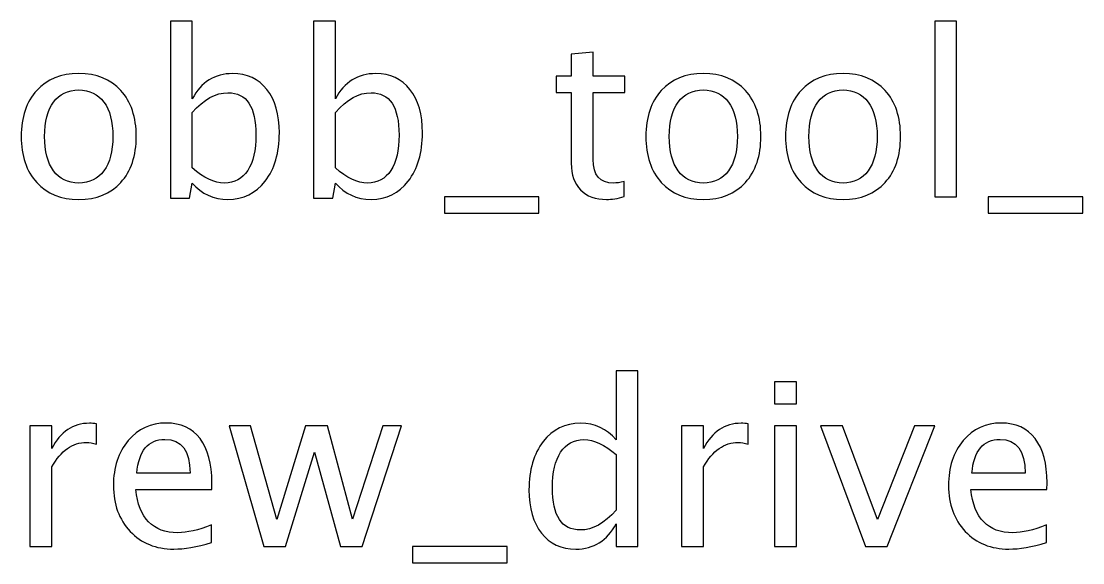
# Model space of a CAD drawing. Header units: centimetres. Extents: x -28.3 to 24.4, y -22.4 to 29.
# Drawn here: x -13.57 to -3.69, y 23.96 to 29 of the extents above; entities that cross this region are included whole.
import ezdxf

# ---------------------------------------------------------------- set-up
doc = ezdxf.new("R2010")
doc.units = ezdxf.units.CM
doc.header["$MEASUREMENT"] = 0
doc.layers.add('Layer 1', color=7, linetype='Continuous')

msp = doc.modelspace()

# ---------------------------------------------------------------- linework, layer by layer
at = {"layer": 'Layer 1'}
for points, knots in [([(-12.1823, 27.35374), (-12.1823, 27.35374), (-12.1823, 28.99839), (-12.1823, 28.99839), (-12.1823, 28.99839), (-12.1823, 28.99839), (-11.9791, 28.99839), (-11.9791, 28.99839), (-11.9791, 28.99839), (-11.9791, 28.99839), (-11.9791, 28.27626), (-11.9791, 28.27626), (-11.9791, 28.27626), (-11.89584, 28.43324), (-11.77061, 28.51156), (-11.60374, 28.51156), (-11.60374, 28.51156), (-11.46863, 28.51156), (-11.36244, 28.46252), (-11.28483, 28.3641), (-11.28483, 28.3641), (-11.20722, 28.26567), (-11.16841, 28.13126), (-11.16841, 27.96087), (-11.16841, 27.96087), (-11.16841, 27.77531), (-11.21251, 27.62538), (-11.30035, 27.51178), (-11.30035, 27.51178), (-11.3882, 27.39784), (-11.50391, 27.34104), (-11.64713, 27.34104), (-11.64713, 27.34104), (-11.78013, 27.34104), (-11.8909, 27.39184), (-11.9791, 27.49379), (-11.9791, 27.49379), (-11.9791, 27.49379), (-12.00379, 27.35374), (-12.00379, 27.35374), (-12.00379, 27.35374), (-12.00379, 27.35374), (-12.1823, 27.35374), (-12.1823, 27.35374)], [0, 0, 0, 0, 0.0833333, 0.0833333, 0.0833333, 0.0833333, 0.1666667, 0.1666667, 0.1666667, 0.1666667, 0.25, 0.25, 0.25, 0.25, 0.3333333, 0.3333333, 0.3333333, 0.3333333, 0.4166667, 0.4166667, 0.4166667, 0.4166667, 0.5, 0.5, 0.5, 0.5, 0.5833333, 0.5833333, 0.5833333, 0.5833333, 0.6666667, 0.6666667, 0.6666667, 0.6666667, 0.75, 0.75, 0.75, 0.75, 0.8333333, 0.8333333, 0.8333333, 0.8333333, 1, 1, 1, 1]), ([(-10.85021, 27.35374), (-10.85021, 27.35374), (-10.85021, 28.99839), (-10.85021, 28.99839), (-10.85021, 28.99839), (-10.85021, 28.99839), (-10.64701, 28.99839), (-10.64701, 28.99839), (-10.64701, 28.99839), (-10.64701, 28.99839), (-10.64701, 28.27626), (-10.64701, 28.27626), (-10.64701, 28.27626), (-10.56375, 28.43324), (-10.43852, 28.51156), (-10.27165, 28.51156), (-10.27165, 28.51156), (-10.13654, 28.51156), (-10.03035, 28.46252), (-9.95274, 28.3641), (-9.95274, 28.3641), (-9.87513, 28.26567), (-9.83632, 28.13126), (-9.83632, 27.96087), (-9.83632, 27.96087), (-9.83632, 27.77531), (-9.88042, 27.62538), (-9.96826, 27.51178), (-9.96826, 27.51178), (-10.05611, 27.39784), (-10.17182, 27.34104), (-10.31504, 27.34104), (-10.31504, 27.34104), (-10.44804, 27.34104), (-10.55881, 27.39184), (-10.64701, 27.49379), (-10.64701, 27.49379), (-10.64701, 27.49379), (-10.6717, 27.35374), (-10.6717, 27.35374), (-10.6717, 27.35374), (-10.6717, 27.35374), (-10.85021, 27.35374), (-10.85021, 27.35374)], [0, 0, 0, 0, 0.0833333, 0.0833333, 0.0833333, 0.0833333, 0.1666667, 0.1666667, 0.1666667, 0.1666667, 0.25, 0.25, 0.25, 0.25, 0.3333333, 0.3333333, 0.3333333, 0.3333333, 0.4166667, 0.4166667, 0.4166667, 0.4166667, 0.5, 0.5, 0.5, 0.5, 0.5833333, 0.5833333, 0.5833333, 0.5833333, 0.6666667, 0.6666667, 0.6666667, 0.6666667, 0.75, 0.75, 0.75, 0.75, 0.8333333, 0.8333333, 0.8333333, 0.8333333, 1, 1, 1, 1]), ([(-5.06747, 27.36644), (-5.06747, 27.36644), (-5.06747, 28.99839), (-5.06747, 28.99839), (-5.06747, 28.99839), (-5.06747, 28.99839), (-4.86427, 28.99839), (-4.86427, 28.99839), (-4.86427, 28.99839), (-4.86427, 28.99839), (-4.86427, 27.36644), (-4.86427, 27.36644), (-4.86427, 27.36644), (-4.86427, 27.36644), (-5.06747, 27.36644), (-5.06747, 27.36644)], [0, 0, 0, 0, 0.2, 0.2, 0.2, 0.2, 0.4, 0.4, 0.4, 0.4, 0.6, 0.6, 0.6, 0.6, 1, 1, 1, 1]), ([(-7.95813, 27.36679), (-8.02092, 27.34951), (-8.0756, 27.34104), (-8.12182, 27.34104), (-8.12182, 27.34104), (-8.22553, 27.34104), (-8.30632, 27.37067), (-8.36418, 27.42994), (-8.36418, 27.42994), (-8.42239, 27.48921), (-8.45131, 27.5714), (-8.45131, 27.67688), (-8.45131, 27.67688), (-8.45131, 27.67688), (-8.45131, 28.33587), (-8.45131, 28.33587), (-8.45131, 28.33587), (-8.45131, 28.33587), (-8.59172, 28.33587), (-8.59172, 28.33587), (-8.59172, 28.33587), (-8.59172, 28.33587), (-8.59172, 28.48828), (-8.59172, 28.48828), (-8.59172, 28.48828), (-8.59172, 28.48828), (-8.45131, 28.48828), (-8.45131, 28.48828), (-8.45131, 28.48828), (-8.45131, 28.48828), (-8.45131, 28.69112), (-8.45131, 28.69112), (-8.45131, 28.69112), (-8.45131, 28.69112), (-8.24811, 28.71053), (-8.24811, 28.71053), (-8.24811, 28.71053), (-8.24811, 28.71053), (-8.24811, 28.48828), (-8.24811, 28.48828), (-8.24811, 28.48828), (-8.24811, 28.48828), (-7.9539, 28.48828), (-7.9539, 28.48828), (-7.9539, 28.48828), (-7.9539, 28.48828), (-7.9539, 28.33587), (-7.9539, 28.33587), (-7.9539, 28.33587), (-7.9539, 28.33587), (-8.24811, 28.33587), (-8.24811, 28.33587), (-8.24811, 28.33587), (-8.24811, 28.33587), (-8.24811, 27.71357), (-8.24811, 27.71357), (-8.24811, 27.71357), (-8.24811, 27.56682), (-8.18426, 27.49344), (-8.05691, 27.49344), (-8.05691, 27.49344), (-8.02974, 27.49344), (-7.99693, 27.49803), (-7.95813, 27.50685), (-7.95813, 27.50685), (-7.95813, 27.50685), (-7.95813, 27.36679), (-7.95813, 27.36679)], [0, 0, 0, 0, 0.0555556, 0.0555556, 0.0555556, 0.0555556, 0.1111111, 0.1111111, 0.1111111, 0.1111111, 0.1666667, 0.1666667, 0.1666667, 0.1666667, 0.2222222, 0.2222222, 0.2222222, 0.2222222, 0.2777778, 0.2777778, 0.2777778, 0.2777778, 0.3333333, 0.3333333, 0.3333333, 0.3333333, 0.3888889, 0.3888889, 0.3888889, 0.3888889, 0.4444444, 0.4444444, 0.4444444, 0.4444444, 0.5, 0.5, 0.5, 0.5, 0.5555556, 0.5555556, 0.5555556, 0.5555556, 0.6111111, 0.6111111, 0.6111111, 0.6111111, 0.6666667, 0.6666667, 0.6666667, 0.6666667, 0.7222222, 0.7222222, 0.7222222, 0.7222222, 0.7777778, 0.7777778, 0.7777778, 0.7777778, 0.8333333, 0.8333333, 0.8333333, 0.8333333, 0.8888889, 0.8888889, 0.8888889, 0.8888889, 1, 1, 1, 1]), ([(-13.03602, 27.34104), (-13.20077, 27.34104), (-13.3313, 27.3936), (-13.42725, 27.49873), (-13.42725, 27.49873), (-13.52356, 27.60386), (-13.57154, 27.74674), (-13.57154, 27.927), (-13.57154, 27.927), (-13.57154, 28.10692), (-13.52356, 28.24944), (-13.42725, 28.35422), (-13.42725, 28.35422), (-13.3313, 28.45899), (-13.20077, 28.51156), (-13.03602, 28.51156), (-13.03602, 28.51156), (-12.87127, 28.51156), (-12.74075, 28.45899), (-12.64479, 28.35422), (-12.64479, 28.35422), (-12.54848, 28.24944), (-12.5005, 28.10692), (-12.5005, 27.927), (-12.5005, 27.927), (-12.5005, 27.74674), (-12.54848, 27.60386), (-12.64479, 27.49873), (-12.64479, 27.49873), (-12.74075, 27.3936), (-12.87127, 27.34104), (-13.03602, 27.34104)], [0, 0, 0, 0, 0.1111111, 0.1111111, 0.1111111, 0.1111111, 0.2222222, 0.2222222, 0.2222222, 0.2222222, 0.3333333, 0.3333333, 0.3333333, 0.3333333, 0.4444444, 0.4444444, 0.4444444, 0.4444444, 0.5555556, 0.5555556, 0.5555556, 0.5555556, 0.6666667, 0.6666667, 0.6666667, 0.6666667, 0.7777778, 0.7777778, 0.7777778, 0.7777778, 1, 1, 1, 1]), ([(-7.22153, 27.34104), (-7.38628, 27.34104), (-7.51681, 27.3936), (-7.61276, 27.49873), (-7.61276, 27.49873), (-7.70907, 27.60386), (-7.75705, 27.74674), (-7.75705, 27.927), (-7.75705, 27.927), (-7.75705, 28.10692), (-7.70907, 28.24944), (-7.61276, 28.35422), (-7.61276, 28.35422), (-7.51681, 28.45899), (-7.38628, 28.51156), (-7.22153, 28.51156), (-7.22153, 28.51156), (-7.05678, 28.51156), (-6.92626, 28.45899), (-6.8303, 28.35422), (-6.8303, 28.35422), (-6.73399, 28.24944), (-6.68601, 28.10692), (-6.68601, 27.927), (-6.68601, 27.927), (-6.68601, 27.74674), (-6.73399, 27.60386), (-6.8303, 27.49873), (-6.8303, 27.49873), (-6.92626, 27.3936), (-7.05678, 27.34104), (-7.22153, 27.34104)], [0, 0, 0, 0, 0.1111111, 0.1111111, 0.1111111, 0.1111111, 0.2222222, 0.2222222, 0.2222222, 0.2222222, 0.3333333, 0.3333333, 0.3333333, 0.3333333, 0.4444444, 0.4444444, 0.4444444, 0.4444444, 0.5555556, 0.5555556, 0.5555556, 0.5555556, 0.6666667, 0.6666667, 0.6666667, 0.6666667, 0.7777778, 0.7777778, 0.7777778, 0.7777778, 1, 1, 1, 1]), ([(-5.92119, 27.34104), (-6.08594, 27.34104), (-6.21647, 27.3936), (-6.31242, 27.49873), (-6.31242, 27.49873), (-6.40873, 27.60386), (-6.45671, 27.74674), (-6.45671, 27.927), (-6.45671, 27.927), (-6.45671, 28.10692), (-6.40873, 28.24944), (-6.31242, 28.35422), (-6.31242, 28.35422), (-6.21647, 28.45899), (-6.08594, 28.51156), (-5.92119, 28.51156), (-5.92119, 28.51156), (-5.75644, 28.51156), (-5.62592, 28.45899), (-5.52996, 28.35422), (-5.52996, 28.35422), (-5.43365, 28.24944), (-5.38567, 28.10692), (-5.38567, 27.927), (-5.38567, 27.927), (-5.38567, 27.74674), (-5.43365, 27.60386), (-5.52996, 27.49873), (-5.52996, 27.49873), (-5.62592, 27.3936), (-5.75644, 27.34104), (-5.92119, 27.34104)], [0, 0, 0, 0, 0.1111111, 0.1111111, 0.1111111, 0.1111111, 0.2222222, 0.2222222, 0.2222222, 0.2222222, 0.3333333, 0.3333333, 0.3333333, 0.3333333, 0.4444444, 0.4444444, 0.4444444, 0.4444444, 0.5555556, 0.5555556, 0.5555556, 0.5555556, 0.6666667, 0.6666667, 0.6666667, 0.6666667, 0.7777778, 0.7777778, 0.7777778, 0.7777778, 1, 1, 1, 1]), ([(-13.03638, 27.49344), (-12.93583, 27.49344), (-12.85752, 27.53119), (-12.80178, 27.60703), (-12.80178, 27.60703), (-12.74639, 27.68253), (-12.71852, 27.78942), (-12.71852, 27.927), (-12.71852, 27.927), (-12.71852, 28.06424), (-12.74639, 28.17077), (-12.80178, 28.24627), (-12.80178, 28.24627), (-12.85752, 28.32141), (-12.93583, 28.35916), (-13.03638, 28.35916), (-13.03638, 28.35916), (-13.13727, 28.35916), (-13.21559, 28.32141), (-13.27062, 28.24627), (-13.27062, 28.24627), (-13.32601, 28.17077), (-13.35352, 28.06424), (-13.35352, 27.927), (-13.35352, 27.927), (-13.35352, 27.78942), (-13.32601, 27.68253), (-13.27062, 27.60703), (-13.27062, 27.60703), (-13.21559, 27.53119), (-13.13727, 27.49344), (-13.03638, 27.49344)], [0, 0, 0, 0, 0.1111111, 0.1111111, 0.1111111, 0.1111111, 0.2222222, 0.2222222, 0.2222222, 0.2222222, 0.3333333, 0.3333333, 0.3333333, 0.3333333, 0.4444444, 0.4444444, 0.4444444, 0.4444444, 0.5555556, 0.5555556, 0.5555556, 0.5555556, 0.6666667, 0.6666667, 0.6666667, 0.6666667, 0.7777778, 0.7777778, 0.7777778, 0.7777778, 1, 1, 1, 1]), ([(-11.9791, 27.63385), (-11.87432, 27.54036), (-11.77449, 27.49344), (-11.67959, 27.49344), (-11.67959, 27.49344), (-11.5861, 27.49344), (-11.51378, 27.5326), (-11.46298, 27.61056), (-11.46298, 27.61056), (-11.41183, 27.68853), (-11.38643, 27.79824), (-11.38643, 27.94006), (-11.38643, 27.94006), (-11.38643, 28.20252), (-11.47322, 28.33376), (-11.64678, 28.33376), (-11.64678, 28.33376), (-11.76038, 28.33376), (-11.87115, 28.27237), (-11.9791, 28.14926), (-11.9791, 28.14926), (-11.9791, 28.14926), (-11.9791, 27.63385), (-11.9791, 27.63385)], [0, 0, 0, 0, 0.1428571, 0.1428571, 0.1428571, 0.1428571, 0.2857143, 0.2857143, 0.2857143, 0.2857143, 0.4285714, 0.4285714, 0.4285714, 0.4285714, 0.5714286, 0.5714286, 0.5714286, 0.5714286, 0.7142857, 0.7142857, 0.7142857, 0.7142857, 1, 1, 1, 1]), ([(-10.64701, 27.63385), (-10.54223, 27.54036), (-10.4424, 27.49344), (-10.3475, 27.49344), (-10.3475, 27.49344), (-10.25401, 27.49344), (-10.18169, 27.5326), (-10.13089, 27.61056), (-10.13089, 27.61056), (-10.07974, 27.68853), (-10.05434, 27.79824), (-10.05434, 27.94006), (-10.05434, 27.94006), (-10.05434, 28.20252), (-10.14113, 28.33376), (-10.31469, 28.33376), (-10.31469, 28.33376), (-10.42829, 28.33376), (-10.53906, 28.27237), (-10.64701, 28.14926), (-10.64701, 28.14926), (-10.64701, 28.14926), (-10.64701, 27.63385), (-10.64701, 27.63385)], [0, 0, 0, 0, 0.1428571, 0.1428571, 0.1428571, 0.1428571, 0.2857143, 0.2857143, 0.2857143, 0.2857143, 0.4285714, 0.4285714, 0.4285714, 0.4285714, 0.5714286, 0.5714286, 0.5714286, 0.5714286, 0.7142857, 0.7142857, 0.7142857, 0.7142857, 1, 1, 1, 1]), ([(-7.22189, 27.49344), (-7.12134, 27.49344), (-7.04303, 27.53119), (-6.98729, 27.60703), (-6.98729, 27.60703), (-6.9319, 27.68253), (-6.90403, 27.78942), (-6.90403, 27.927), (-6.90403, 27.927), (-6.90403, 28.06424), (-6.9319, 28.17077), (-6.98729, 28.24627), (-6.98729, 28.24627), (-7.04303, 28.32141), (-7.12134, 28.35916), (-7.22189, 28.35916), (-7.22189, 28.35916), (-7.32278, 28.35916), (-7.4011, 28.32141), (-7.45613, 28.24627), (-7.45613, 28.24627), (-7.51152, 28.17077), (-7.53903, 28.06424), (-7.53903, 27.927), (-7.53903, 27.927), (-7.53903, 27.78942), (-7.51152, 27.68253), (-7.45613, 27.60703), (-7.45613, 27.60703), (-7.4011, 27.53119), (-7.32278, 27.49344), (-7.22189, 27.49344)], [0, 0, 0, 0, 0.1111111, 0.1111111, 0.1111111, 0.1111111, 0.2222222, 0.2222222, 0.2222222, 0.2222222, 0.3333333, 0.3333333, 0.3333333, 0.3333333, 0.4444444, 0.4444444, 0.4444444, 0.4444444, 0.5555556, 0.5555556, 0.5555556, 0.5555556, 0.6666667, 0.6666667, 0.6666667, 0.6666667, 0.7777778, 0.7777778, 0.7777778, 0.7777778, 1, 1, 1, 1]), ([(-5.92155, 27.49344), (-5.821, 27.49344), (-5.74269, 27.53119), (-5.68695, 27.60703), (-5.68695, 27.60703), (-5.63156, 27.68253), (-5.60369, 27.78942), (-5.60369, 27.927), (-5.60369, 27.927), (-5.60369, 28.06424), (-5.63156, 28.17077), (-5.68695, 28.24627), (-5.68695, 28.24627), (-5.74269, 28.32141), (-5.821, 28.35916), (-5.92155, 28.35916), (-5.92155, 28.35916), (-6.02244, 28.35916), (-6.10076, 28.32141), (-6.15579, 28.24627), (-6.15579, 28.24627), (-6.21118, 28.17077), (-6.23869, 28.06424), (-6.23869, 27.927), (-6.23869, 27.927), (-6.23869, 27.78942), (-6.21118, 27.68253), (-6.15579, 27.60703), (-6.15579, 27.60703), (-6.10076, 27.53119), (-6.02244, 27.49344), (-5.92155, 27.49344)], [0, 0, 0, 0, 0.1111111, 0.1111111, 0.1111111, 0.1111111, 0.2222222, 0.2222222, 0.2222222, 0.2222222, 0.3333333, 0.3333333, 0.3333333, 0.3333333, 0.4444444, 0.4444444, 0.4444444, 0.4444444, 0.5555556, 0.5555556, 0.5555556, 0.5555556, 0.6666667, 0.6666667, 0.6666667, 0.6666667, 0.7777778, 0.7777778, 0.7777778, 0.7777778, 1, 1, 1, 1]), ([(-9.63242, 27.21404), (-9.63242, 27.21404), (-9.63242, 27.36644), (-9.63242, 27.36644), (-9.63242, 27.36644), (-9.63242, 27.36644), (-8.75189, 27.36644), (-8.75189, 27.36644), (-8.75189, 27.36644), (-8.75189, 27.36644), (-8.75189, 27.21404), (-8.75189, 27.21404), (-8.75189, 27.21404), (-8.75189, 27.21404), (-9.63242, 27.21404), (-9.63242, 27.21404)], [0, 0, 0, 0, 0.2, 0.2, 0.2, 0.2, 0.4, 0.4, 0.4, 0.4, 0.6, 0.6, 0.6, 0.6, 1, 1, 1, 1]), ([(-4.57005, 27.21404), (-4.57005, 27.21404), (-4.57005, 27.36644), (-4.57005, 27.36644), (-4.57005, 27.36644), (-4.57005, 27.36644), (-3.68952, 27.36644), (-3.68952, 27.36644), (-3.68952, 27.36644), (-3.68952, 27.36644), (-3.68952, 27.21404), (-3.68952, 27.21404), (-3.68952, 27.21404), (-3.68952, 27.21404), (-4.57005, 27.21404), (-4.57005, 27.21404)], [0, 0, 0, 0, 0.2, 0.2, 0.2, 0.2, 0.4, 0.4, 0.4, 0.4, 0.6, 0.6, 0.6, 0.6, 1, 1, 1, 1]), ([(-8.03416, 24.11383), (-8.03416, 24.11383), (-8.03416, 24.32444), (-8.03416, 24.32444), (-8.03416, 24.32444), (-8.11706, 24.1671), (-8.24194, 24.08843), (-8.40881, 24.08843), (-8.40881, 24.08843), (-8.54427, 24.08843), (-8.65081, 24.13747), (-8.72842, 24.23589), (-8.72842, 24.23589), (-8.80603, 24.33432), (-8.84484, 24.46873), (-8.84484, 24.63912), (-8.84484, 24.63912), (-8.84484, 24.82538), (-8.80074, 24.97531), (-8.7129, 25.08891), (-8.7129, 25.08891), (-8.62471, 25.20215), (-8.50899, 25.25895), (-8.36541, 25.25895), (-8.36541, 25.25895), (-8.23242, 25.25895), (-8.12164, 25.20815), (-8.03416, 25.1062), (-8.03416, 25.1062), (-8.03416, 25.1062), (-8.03416, 25.74578), (-8.03416, 25.74578), (-8.03416, 25.74578), (-8.03416, 25.74578), (-7.83095, 25.74578), (-7.83095, 25.74578), (-7.83095, 25.74578), (-7.83095, 25.74578), (-7.83095, 24.11383), (-7.83095, 24.11383), (-7.83095, 24.11383), (-7.83095, 24.11383), (-8.03416, 24.11383), (-8.03416, 24.11383)], [0, 0, 0, 0, 0.0833333, 0.0833333, 0.0833333, 0.0833333, 0.1666667, 0.1666667, 0.1666667, 0.1666667, 0.25, 0.25, 0.25, 0.25, 0.3333333, 0.3333333, 0.3333333, 0.3333333, 0.4166667, 0.4166667, 0.4166667, 0.4166667, 0.5, 0.5, 0.5, 0.5, 0.5833333, 0.5833333, 0.5833333, 0.5833333, 0.6666667, 0.6666667, 0.6666667, 0.6666667, 0.75, 0.75, 0.75, 0.75, 0.8333333, 0.8333333, 0.8333333, 0.8333333, 1, 1, 1, 1]), ([(-6.55778, 25.44098), (-6.55778, 25.44098), (-6.55778, 25.64418), (-6.55778, 25.64418), (-6.55778, 25.64418), (-6.55778, 25.64418), (-6.35458, 25.64418), (-6.35458, 25.64418), (-6.35458, 25.64418), (-6.35458, 25.64418), (-6.35458, 25.44098), (-6.35458, 25.44098), (-6.35458, 25.44098), (-6.35458, 25.44098), (-6.55778, 25.44098), (-6.55778, 25.44098)], [0, 0, 0, 0, 0.2, 0.2, 0.2, 0.2, 0.4, 0.4, 0.4, 0.4, 0.6, 0.6, 0.6, 0.6, 1, 1, 1, 1]), ([(-13.49058, 24.11383), (-13.49058, 24.11383), (-13.49058, 25.23567), (-13.49058, 25.23567), (-13.49058, 25.23567), (-13.49058, 25.23567), (-13.28738, 25.23567), (-13.28738, 25.23567), (-13.28738, 25.23567), (-13.28738, 25.23567), (-13.28738, 25.02365), (-13.28738, 25.02365), (-13.28738, 25.02365), (-13.20659, 25.18063), (-13.08947, 25.25895), (-12.93566, 25.25895), (-12.93566, 25.25895), (-12.91485, 25.25895), (-12.89297, 25.25718), (-12.8704, 25.25366), (-12.8704, 25.25366), (-12.8704, 25.25366), (-12.8704, 25.06351), (-12.8704, 25.06351), (-12.8704, 25.06351), (-12.90567, 25.07515), (-12.93672, 25.08115), (-12.96353, 25.08115), (-12.96353, 25.08115), (-13.09265, 25.08115), (-13.2006, 25.00495), (-13.28738, 24.8522), (-13.28738, 24.8522), (-13.28738, 24.8522), (-13.28738, 24.11383), (-13.28738, 24.11383), (-13.28738, 24.11383), (-13.28738, 24.11383), (-13.49058, 24.11383), (-13.49058, 24.11383)], [0, 0, 0, 0, 0.0909091, 0.0909091, 0.0909091, 0.0909091, 0.1818182, 0.1818182, 0.1818182, 0.1818182, 0.2727273, 0.2727273, 0.2727273, 0.2727273, 0.3636364, 0.3636364, 0.3636364, 0.3636364, 0.4545455, 0.4545455, 0.4545455, 0.4545455, 0.5454545, 0.5454545, 0.5454545, 0.5454545, 0.6363636, 0.6363636, 0.6363636, 0.6363636, 0.7272727, 0.7272727, 0.7272727, 0.7272727, 0.8181818, 0.8181818, 0.8181818, 0.8181818, 1, 1, 1, 1]), ([(-11.80113, 24.14981), (-11.93765, 24.10889), (-12.05442, 24.08843), (-12.15179, 24.08843), (-12.15179, 24.08843), (-12.31795, 24.08843), (-12.45306, 24.14346), (-12.55713, 24.25318), (-12.55713, 24.25318), (-12.6612, 24.36289), (-12.71341, 24.50506), (-12.71341, 24.68004), (-12.71341, 24.68004), (-12.71341, 24.84973), (-12.66755, 24.98907), (-12.57547, 25.09808), (-12.57547, 25.09808), (-12.4834, 25.20674), (-12.36557, 25.26107), (-12.22199, 25.26107), (-12.22199, 25.26107), (-12.08617, 25.26107), (-11.98104, 25.21273), (-11.90696, 25.11607), (-11.90696, 25.11607), (-11.83288, 25.01941), (-11.79583, 24.88253), (-11.79583, 24.70509), (-11.79583, 24.70509), (-11.79583, 24.70509), (-11.79689, 24.643), (-11.79689, 24.643), (-11.79689, 24.643), (-11.79689, 24.643), (-12.50598, 24.643), (-12.50598, 24.643), (-12.50598, 24.643), (-12.47634, 24.37489), (-12.34546, 24.24083), (-12.11369, 24.24083), (-12.11369, 24.24083), (-12.02867, 24.24083), (-11.9246, 24.26482), (-11.80113, 24.3128), (-11.80113, 24.3128), (-11.80113, 24.3128), (-11.80113, 24.14981), (-11.80113, 24.14981)], [0, 0, 0, 0, 0.0769231, 0.0769231, 0.0769231, 0.0769231, 0.1538462, 0.1538462, 0.1538462, 0.1538462, 0.2307692, 0.2307692, 0.2307692, 0.2307692, 0.3076923, 0.3076923, 0.3076923, 0.3076923, 0.3846154, 0.3846154, 0.3846154, 0.3846154, 0.4615385, 0.4615385, 0.4615385, 0.4615385, 0.5384615, 0.5384615, 0.5384615, 0.5384615, 0.6153846, 0.6153846, 0.6153846, 0.6153846, 0.6923077, 0.6923077, 0.6923077, 0.6923077, 0.7692308, 0.7692308, 0.7692308, 0.7692308, 0.8461538, 0.8461538, 0.8461538, 0.8461538, 1, 1, 1, 1]), ([(-11.31394, 24.11383), (-11.31394, 24.11383), (-11.63567, 25.23567), (-11.63567, 25.23567), (-11.63567, 25.23567), (-11.63567, 25.23567), (-11.43741, 25.23567), (-11.43741, 25.23567), (-11.43741, 25.23567), (-11.43741, 25.23567), (-11.19082, 24.36466), (-11.19082, 24.36466), (-11.19082, 24.36466), (-11.19082, 24.36466), (-10.92482, 25.23567), (-10.92482, 25.23567), (-10.92482, 25.23567), (-10.92482, 25.23567), (-10.72162, 25.23567), (-10.72162, 25.23567), (-10.72162, 25.23567), (-10.72162, 25.23567), (-10.48773, 24.36607), (-10.48773, 24.36607), (-10.48773, 24.36607), (-10.48773, 24.36607), (-10.2048, 25.23567), (-10.2048, 25.23567), (-10.2048, 25.23567), (-10.2048, 25.23567), (-10.03123, 25.23567), (-10.03123, 25.23567), (-10.03123, 25.23567), (-10.03123, 25.23567), (-10.39742, 24.11383), (-10.39742, 24.11383), (-10.39742, 24.11383), (-10.39742, 24.11383), (-10.60062, 24.11383), (-10.60062, 24.11383), (-10.60062, 24.11383), (-10.60062, 24.11383), (-10.84121, 24.98872), (-10.84121, 24.98872), (-10.84121, 24.98872), (-10.84121, 24.98872), (-11.11074, 24.11383), (-11.11074, 24.11383), (-11.11074, 24.11383), (-11.11074, 24.11383), (-11.31394, 24.11383), (-11.31394, 24.11383)], [0, 0, 0, 0, 0.0714286, 0.0714286, 0.0714286, 0.0714286, 0.1428571, 0.1428571, 0.1428571, 0.1428571, 0.2142857, 0.2142857, 0.2142857, 0.2142857, 0.2857143, 0.2857143, 0.2857143, 0.2857143, 0.3571429, 0.3571429, 0.3571429, 0.3571429, 0.4285714, 0.4285714, 0.4285714, 0.4285714, 0.5, 0.5, 0.5, 0.5, 0.5714286, 0.5714286, 0.5714286, 0.5714286, 0.6428571, 0.6428571, 0.6428571, 0.6428571, 0.7142857, 0.7142857, 0.7142857, 0.7142857, 0.7857143, 0.7857143, 0.7857143, 0.7857143, 0.8571429, 0.8571429, 0.8571429, 0.8571429, 1, 1, 1, 1]), ([(-7.42385, 24.11383), (-7.42385, 24.11383), (-7.42385, 25.23567), (-7.42385, 25.23567), (-7.42385, 25.23567), (-7.42385, 25.23567), (-7.22065, 25.23567), (-7.22065, 25.23567), (-7.22065, 25.23567), (-7.22065, 25.23567), (-7.22065, 25.02365), (-7.22065, 25.02365), (-7.22065, 25.02365), (-7.13986, 25.18063), (-7.02274, 25.25895), (-6.86893, 25.25895), (-6.86893, 25.25895), (-6.84812, 25.25895), (-6.82624, 25.25718), (-6.80367, 25.25366), (-6.80367, 25.25366), (-6.80367, 25.25366), (-6.80367, 25.06351), (-6.80367, 25.06351), (-6.80367, 25.06351), (-6.83894, 25.07515), (-6.86999, 25.08115), (-6.8968, 25.08115), (-6.8968, 25.08115), (-7.02592, 25.08115), (-7.13387, 25.00495), (-7.22065, 24.8522), (-7.22065, 24.8522), (-7.22065, 24.8522), (-7.22065, 24.11383), (-7.22065, 24.11383), (-7.22065, 24.11383), (-7.22065, 24.11383), (-7.42385, 24.11383), (-7.42385, 24.11383)], [0, 0, 0, 0, 0.0909091, 0.0909091, 0.0909091, 0.0909091, 0.1818182, 0.1818182, 0.1818182, 0.1818182, 0.2727273, 0.2727273, 0.2727273, 0.2727273, 0.3636364, 0.3636364, 0.3636364, 0.3636364, 0.4545455, 0.4545455, 0.4545455, 0.4545455, 0.5454545, 0.5454545, 0.5454545, 0.5454545, 0.6363636, 0.6363636, 0.6363636, 0.6363636, 0.7272727, 0.7272727, 0.7272727, 0.7272727, 0.8181818, 0.8181818, 0.8181818, 0.8181818, 1, 1, 1, 1]), ([(-6.55778, 24.11383), (-6.55778, 24.11383), (-6.55778, 25.23567), (-6.55778, 25.23567), (-6.55778, 25.23567), (-6.55778, 25.23567), (-6.35458, 25.23567), (-6.35458, 25.23567), (-6.35458, 25.23567), (-6.35458, 25.23567), (-6.35458, 24.11383), (-6.35458, 24.11383), (-6.35458, 24.11383), (-6.35458, 24.11383), (-6.55778, 24.11383), (-6.55778, 24.11383)], [0, 0, 0, 0, 0.2, 0.2, 0.2, 0.2, 0.4, 0.4, 0.4, 0.4, 0.6, 0.6, 0.6, 0.6, 1, 1, 1, 1]), ([(-5.71252, 24.11383), (-5.71252, 24.11383), (-6.13021, 25.23567), (-6.13021, 25.23567), (-6.13021, 25.23567), (-6.13021, 25.23567), (-5.92701, 25.23567), (-5.92701, 25.23567), (-5.92701, 25.23567), (-5.92701, 25.23567), (-5.6014, 24.36395), (-5.6014, 24.36395), (-5.6014, 24.36395), (-5.6014, 24.36395), (-5.25673, 25.23567), (-5.25673, 25.23567), (-5.25673, 25.23567), (-5.25673, 25.23567), (-5.06552, 25.23567), (-5.06552, 25.23567), (-5.06552, 25.23567), (-5.06552, 25.23567), (-5.50897, 24.11383), (-5.50897, 24.11383), (-5.50897, 24.11383), (-5.50897, 24.11383), (-5.71252, 24.11383), (-5.71252, 24.11383)], [0, 0, 0, 0, 0.125, 0.125, 0.125, 0.125, 0.25, 0.25, 0.25, 0.25, 0.375, 0.375, 0.375, 0.375, 0.5, 0.5, 0.5, 0.5, 0.625, 0.625, 0.625, 0.625, 0.75, 0.75, 0.75, 0.75, 1, 1, 1, 1]), ([(-4.0273, 24.14981), (-4.16382, 24.10889), (-4.28059, 24.08843), (-4.37796, 24.08843), (-4.37796, 24.08843), (-4.54412, 24.08843), (-4.67923, 24.14346), (-4.7833, 24.25318), (-4.7833, 24.25318), (-4.88737, 24.36289), (-4.93958, 24.50506), (-4.93958, 24.68004), (-4.93958, 24.68004), (-4.93958, 24.84973), (-4.89372, 24.98907), (-4.80164, 25.09808), (-4.80164, 25.09808), (-4.70957, 25.20674), (-4.59174, 25.26107), (-4.44816, 25.26107), (-4.44816, 25.26107), (-4.31234, 25.26107), (-4.20721, 25.21273), (-4.13313, 25.11607), (-4.13313, 25.11607), (-4.05905, 25.01941), (-4.022, 24.88253), (-4.022, 24.70509), (-4.022, 24.70509), (-4.022, 24.70509), (-4.02306, 24.643), (-4.02306, 24.643), (-4.02306, 24.643), (-4.02306, 24.643), (-4.73215, 24.643), (-4.73215, 24.643), (-4.73215, 24.643), (-4.70251, 24.37489), (-4.57163, 24.24083), (-4.33986, 24.24083), (-4.33986, 24.24083), (-4.25484, 24.24083), (-4.15077, 24.26482), (-4.0273, 24.3128), (-4.0273, 24.3128), (-4.0273, 24.3128), (-4.0273, 24.14981), (-4.0273, 24.14981)], [0, 0, 0, 0, 0.0769231, 0.0769231, 0.0769231, 0.0769231, 0.1538462, 0.1538462, 0.1538462, 0.1538462, 0.2307692, 0.2307692, 0.2307692, 0.2307692, 0.3076923, 0.3076923, 0.3076923, 0.3076923, 0.3846154, 0.3846154, 0.3846154, 0.3846154, 0.4615385, 0.4615385, 0.4615385, 0.4615385, 0.5384615, 0.5384615, 0.5384615, 0.5384615, 0.6153846, 0.6153846, 0.6153846, 0.6153846, 0.6923077, 0.6923077, 0.6923077, 0.6923077, 0.7692308, 0.7692308, 0.7692308, 0.7692308, 0.8461538, 0.8461538, 0.8461538, 0.8461538, 1, 1, 1, 1]), ([(-12.49539, 24.7954), (-12.49539, 24.7954), (-12.00009, 24.7954), (-12.00009, 24.7954), (-12.00009, 24.7954), (-12.00009, 25.00424), (-12.07806, 25.10866), (-12.23363, 25.10866), (-12.23363, 25.10866), (-12.39026, 25.10866), (-12.4774, 25.00424), (-12.49539, 24.7954)], [0, 0, 0, 0, 0.25, 0.25, 0.25, 0.25, 0.5, 0.5, 0.5, 0.5, 1, 1, 1, 1]), ([(-8.03416, 24.9672), (-8.13964, 25.05998), (-8.23947, 25.10655), (-8.33402, 25.10655), (-8.33402, 25.10655), (-8.42715, 25.10655), (-8.49912, 25.06774), (-8.55027, 24.98978), (-8.55027, 24.98978), (-8.60142, 24.91217), (-8.62682, 24.8021), (-8.62682, 24.65958), (-8.62682, 24.65958), (-8.62682, 24.39746), (-8.54004, 24.26623), (-8.36612, 24.26623), (-8.36612, 24.26623), (-8.25323, 24.26623), (-8.14246, 24.32797), (-8.03416, 24.45109), (-8.03416, 24.45109), (-8.03416, 24.45109), (-8.03416, 24.9672), (-8.03416, 24.9672)], [0, 0, 0, 0, 0.1428571, 0.1428571, 0.1428571, 0.1428571, 0.2857143, 0.2857143, 0.2857143, 0.2857143, 0.4285714, 0.4285714, 0.4285714, 0.4285714, 0.5714286, 0.5714286, 0.5714286, 0.5714286, 0.7142857, 0.7142857, 0.7142857, 0.7142857, 1, 1, 1, 1]), ([(-4.72156, 24.7954), (-4.72156, 24.7954), (-4.22626, 24.7954), (-4.22626, 24.7954), (-4.22626, 24.7954), (-4.22626, 25.00424), (-4.30423, 25.10866), (-4.4598, 25.10866), (-4.4598, 25.10866), (-4.61643, 25.10866), (-4.70357, 25.00424), (-4.72156, 24.7954)], [0, 0, 0, 0, 0.25, 0.25, 0.25, 0.25, 0.5, 0.5, 0.5, 0.5, 1, 1, 1, 1]), ([(-9.92858, 23.96143), (-9.92858, 23.96143), (-9.92858, 24.11383), (-9.92858, 24.11383), (-9.92858, 24.11383), (-9.92858, 24.11383), (-9.04805, 24.11383), (-9.04805, 24.11383), (-9.04805, 24.11383), (-9.04805, 24.11383), (-9.04805, 23.96143), (-9.04805, 23.96143), (-9.04805, 23.96143), (-9.04805, 23.96143), (-9.92858, 23.96143), (-9.92858, 23.96143)], [0, 0, 0, 0, 0.2, 0.2, 0.2, 0.2, 0.4, 0.4, 0.4, 0.4, 0.6, 0.6, 0.6, 0.6, 1, 1, 1, 1])]:
    msp.add_open_spline(points, degree=3, knots=knots, dxfattribs=at)

doc.saveas('drawing.dxf')
